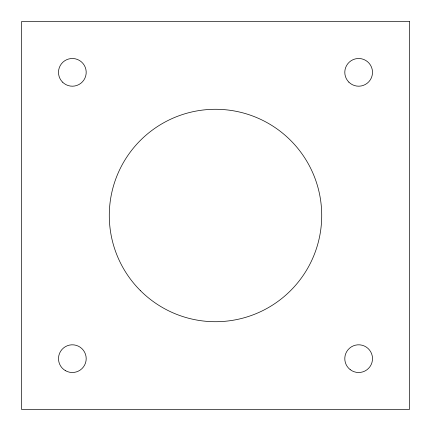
<?xml version="1.0" encoding="UTF-8"?>
<svg xmlns="http://www.w3.org/2000/svg" width="431" height="431" viewBox="0 0 431 431"><rect width="100%" height="100%" fill="white"/><g stroke="black" fill="none" stroke-linecap="round" stroke-linejoin="round"><path stroke-width="0.65" d="M409.45 21.55L21.55 21.55L21.55 409.45L409.45 409.45L409.45 21.55M62.549 82.143A13.851 13.851 0 0 0 85.726 75.931A13.851 13.851 0 0 0 68.761 58.966A13.851 13.851 0 0 0 62.549 82.143M348.857 82.143A13.851 13.851 0 0 0 372.034 75.931A13.851 13.851 0 0 0 355.069 58.966A13.851 13.851 0 0 0 348.857 82.143M140.398 290.602A106.209 106.209 0 0 0 318.094 242.987A106.209 106.209 0 0 0 188.013 112.906A106.209 106.209 0 0 0 140.398 290.602M350.177 369.615A13.851 13.851 0 0 0 372.384 360.515A13.851 13.851 0 0 0 353.398 345.834A13.851 13.851 0 0 0 350.177 369.615M65.42 370.649A13.851 13.851 0 0 0 86.2 358.651A13.851 13.851 0 0 0 65.42 346.659A13.851 13.851 0 0 0 65.42 370.649"/></g></svg>
